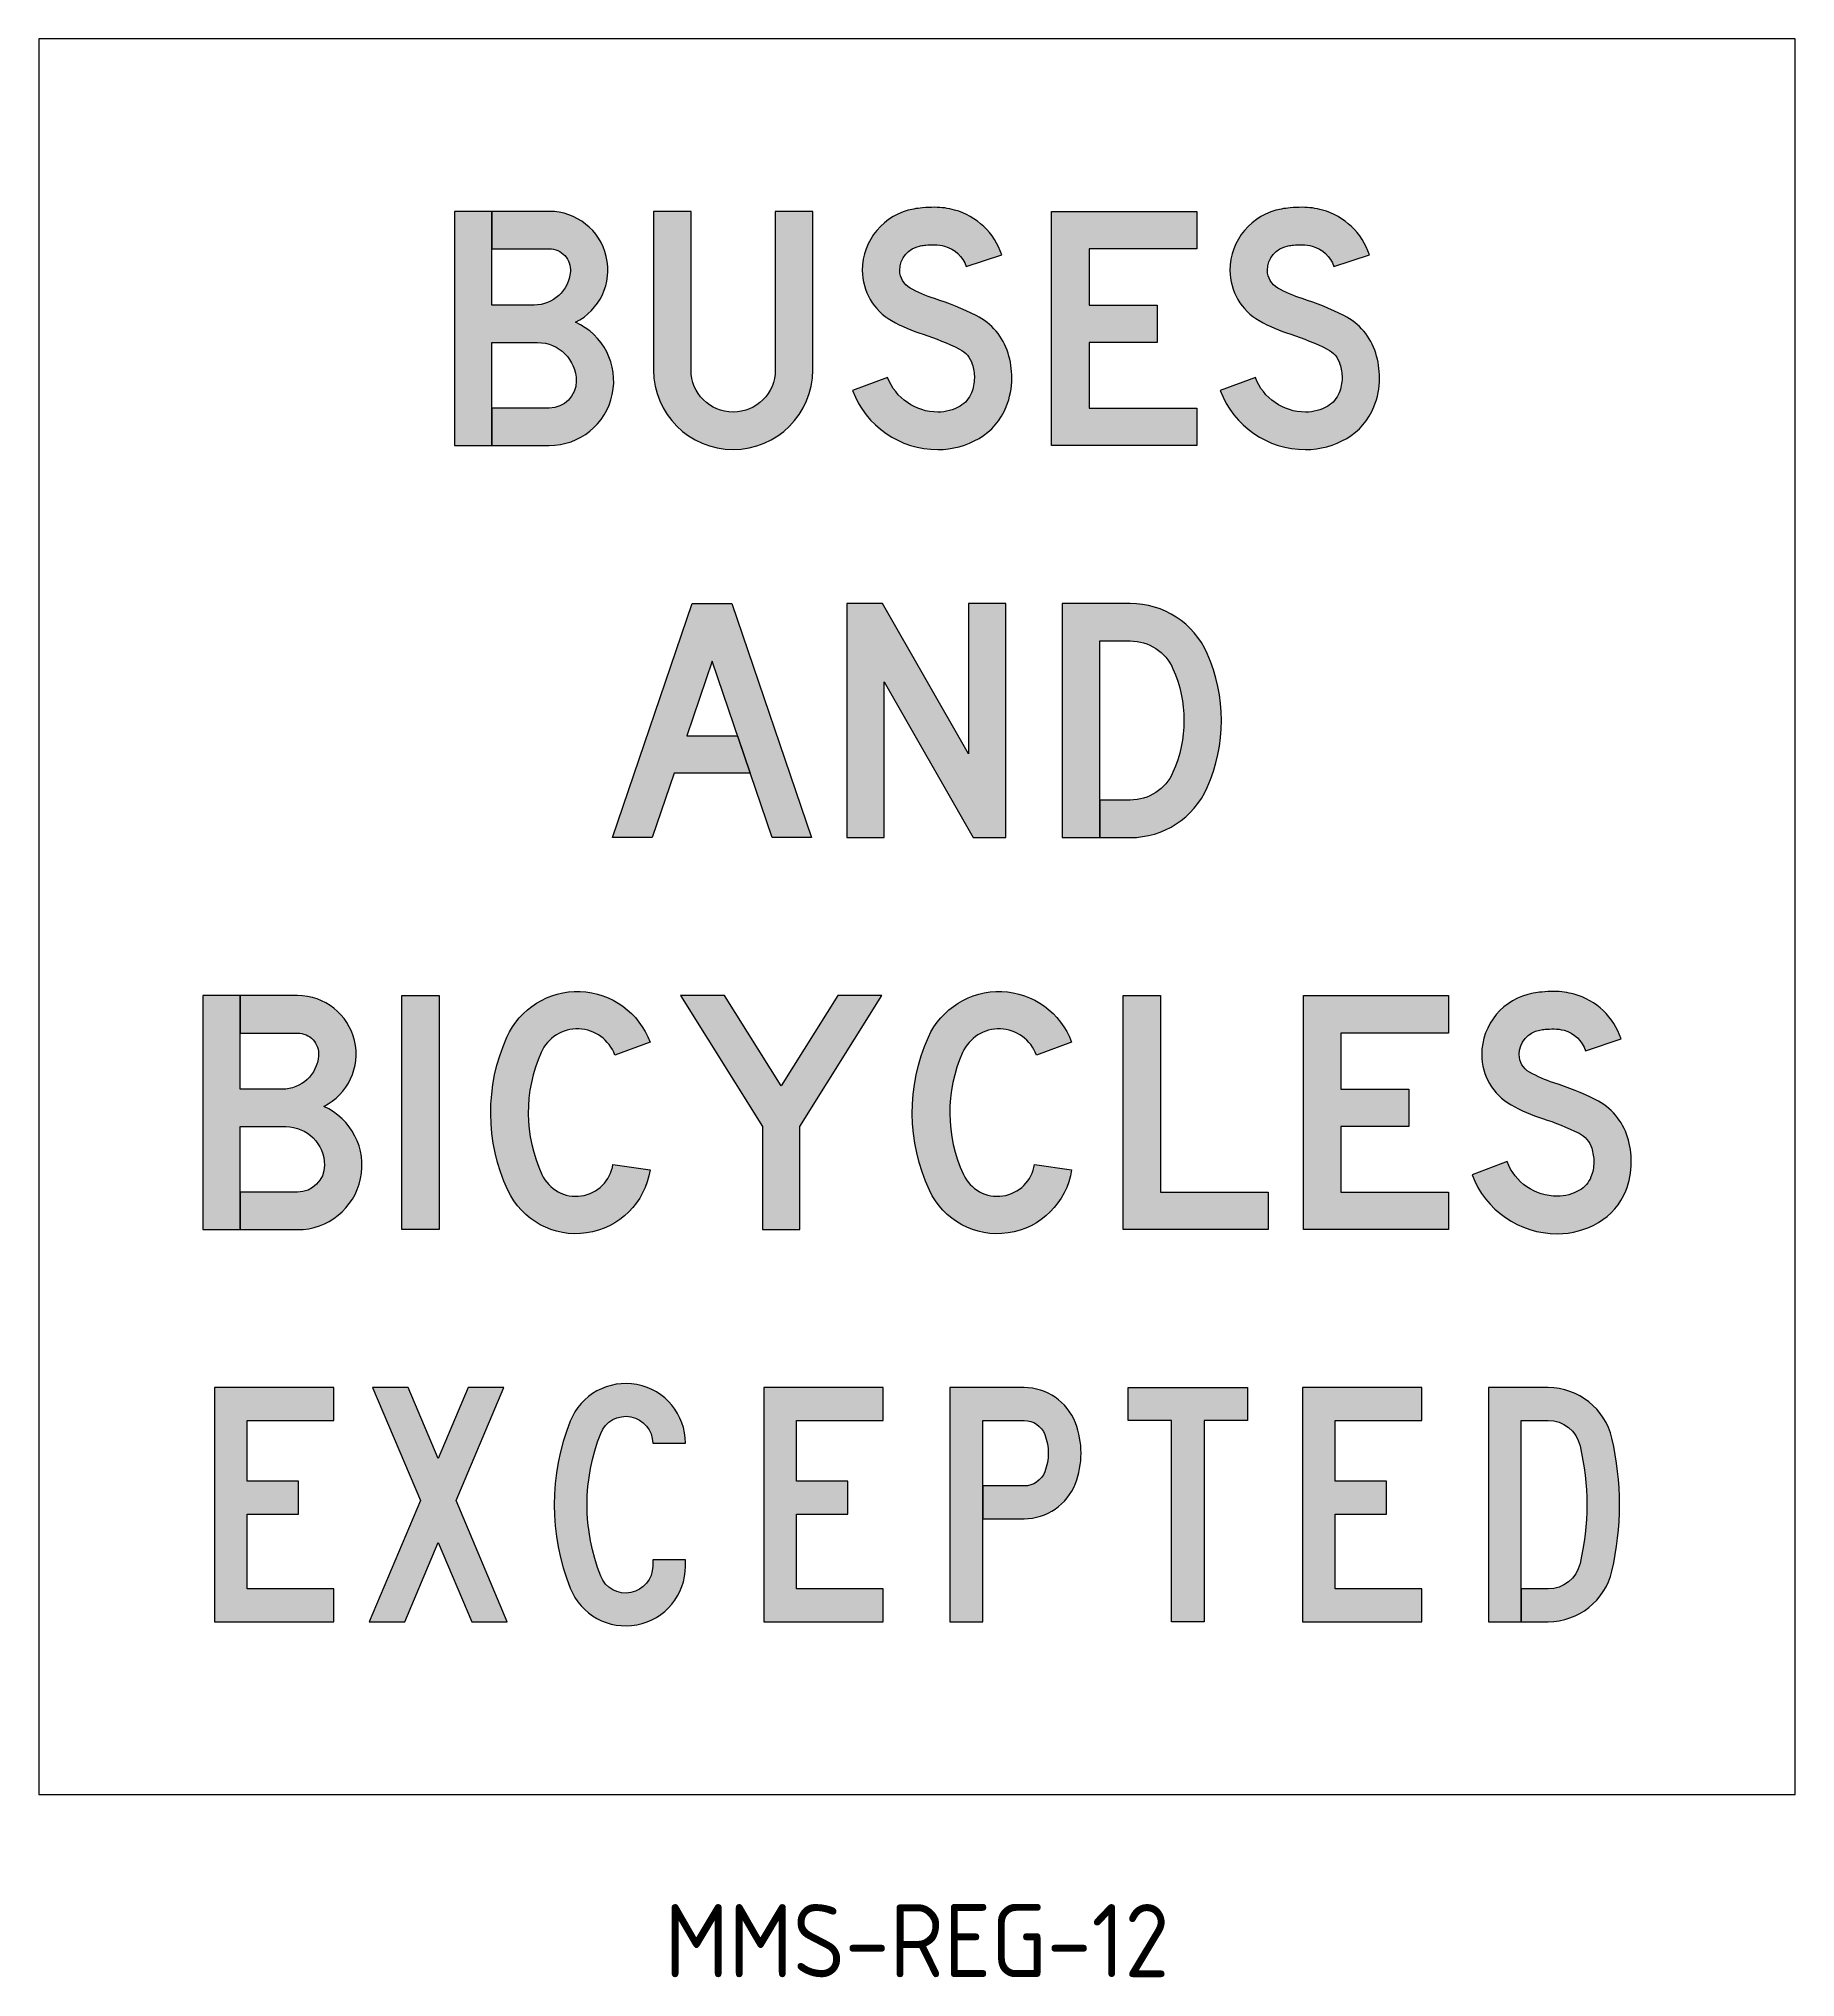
# Model space of a CAD drawing. Header units: millimetres. Extents: x 7213.6 to 7273.6, y 4559.6 to 4625.8.
import ezdxf
from ezdxf.enums import TextEntityAlignment as Align

# ---------------------------------------------------------------- set-up
doc = ezdxf.new("R2010")
doc.units = ezdxf.units.MM
doc.linetypes.add('CENTERX2', pattern=[101.60000000000001, 63.5, -12.7, 12.7, -12.7])
doc.layers.add('GSBWFILL', color=3, linetype='Continuous', lineweight=0)
doc.layers.add('T25', color=1, linetype='Continuous')
doc.styles.add('ISO', font='isocp2.shx')
doc.styles.add('TSText', font='isocp2.shx')

# ---------------------------------------------------------------- blocks, each defined once
blk = doc.blocks.new('*U140')
at = {"layer": 'GSBWFILL', "linetype": 'Continuous', "transparency": 33554687}
blk.add_lwpolyline([(-300, -300), (300, -300), (300, 300), (-300, 300), (-300, -300)], close=True, dxfattribs=at).dxf.unprotected_set("ltscale", 0)
at = {"layer": 'GSBWFILL', "color": 250, "transparency": 33554687, "style": 'TSText'}
for s in ['levels:GSCOLORFILL|GSBWFILL|GSOUTLINE', 'panelStyle:MR-MMS-REG-12.ssm', 'chevronShoulderRadius:300.000', 'constructPanels:900|600|450', 'panelBorderRadius:300.000', 'chevronTipRadius:300.000', 'constructPanelMode:0', 'panelRoundCorners:0', 'heightRounding:10', 'panelStation:none', 'panelHeightLock:1', 'widthRounding:10', 'panelWidthLock:1', 'legendMaterial:0', 'panelName:name', 'panelMounting:0', 'panelStandard:1', 'panelMaterial:0', 'panelQuantity:1', 'marginAlign:9', 'panelShape:0', 'panelSizes:', 'version:2']:
    blk.add_text(s, height=0.001, dxfattribs=at).set_placement((0, 299.9979999999996), align=Align.CENTER)
blk = doc.blocks.new('*U132')
at = {"layer": 'GSBWFILL', "linetype": 'Continuous'}
blk.add_hatch(color=256, dxfattribs=at).paths.add_polyline_path([(32.00999999999999, 200), (32.00999999999999, 168), (80.99999999999999, 168, -0.4369501879659429), (98.94666654943713, 148.6153846153846, -0.3918366946533311), (68.03851860318424, 120), (32, 120), (32, 200), (0, 200), (0, 0), (32, -2.807082412879408e-15), (32, 88), (71, 88, -0.4142135623730954), (104, 54.99999999999998, -0.4142135623730949), (81.00000000000003, 32), (32.00999999999999, 32), (32.00999999999999, -2.807959626133432e-15), (80.99999999999996, -7.105427357601002e-15, 0.8101203806570804), (103.3296878269436, 105.2631578947368, 0.7917000734326471), (80.99999999999994, 200)])
at = {"layer": 'GSBWFILL'}
blk.add_lwpolyline([(32, 87.99999999999999), (71, 88, -0.4142135623730948), (104, 55.00000000000001, -0.4142135623730953), (81, 31.99999999999999), (32.00999999999999, 32), (32.00999999999999, -2.807959626133432e-15), (81, -7.105427357601002e-15, 0.8101203806570794), (103.3296878269435, 105.2631578947368, 0.7917000734326467), (81, 200), (32.00999999999999, 200), (32.00999999999999, 168), (81, 168, -0.4369501879659418), (98.94666654943711, 148.6153846153846, -0.3918366946533313), (68.03851860318423, 120), (32, 120), (32, 200), (0, 200), (0, 0), (32, -2.807082412879408e-15)], format="xyb", close=True, dxfattribs=at)
blk = doc.blocks.new('*U133')
at = {"layer": 'GSBWFILL', "linetype": 'Continuous'}
blk.add_hatch(color=256, dxfattribs=at).paths.add_polyline_path([(0, 200), (32, 200), (32, 0), (0, 0)])
at = {"layer": 'GSBWFILL'}
blk.add_lwpolyline([(0, 200), (32, 200), (32, 0), (0, 0)], close=True, dxfattribs=at)
blk = doc.blocks.new('*U134')
at = {"layer": 'GSBWFILL', "linetype": 'Continuous'}
blk.add_hatch(color=256, dxfattribs=at).paths.add_polyline_path([(13.72124205111108, 164.4021739130435, 0.2166768782576797), (14.62675417347889, 33.60638297872346, 0.7444135620073872), (136, 51.04683606026732), (104.3509964946425, 55.77341803013366, -0.7444135620073867), (43.66437358138194, 47.05319148936167, -0.2166768782576799), (42.94225631924041, 151.3586956521739, -0.6740116141040629), (105.934343747456, 149.1418350505327), (136, 160.0988562745634, 0.6740116141040616)])
at = {"layer": 'GSBWFILL'}
blk.add_lwpolyline([(136, 51.04683606026732, -0.744413562007387), (14.6267541734789, 33.60638297872336, -0.2166768782576799), (13.72124205111101, 164.4021739130435, -0.674011614104063), (136, 160.0988562745634), (105.934343747456, 149.1418350505327, 0.6740116141040626), (42.94225631924041, 151.3586956521739, 0.21667687825768), (43.66437358138194, 47.05319148936167, 0.744413562007387), (104.3509964946425, 55.77341803013366)], format="xyb", close=True, dxfattribs=at)
blk = doc.blocks.new('*U135')
at = {"layer": 'GSBWFILL', "linetype": 'Continuous'}
blk.add_hatch(color=256, dxfattribs=at).paths.add_polyline_path([(70.00000000000001, 87.99999999999996), (70, 0), (102, 0), (102, 87.99999999999997), (172, 200), (134.2640754717736, 200), (86.00000000000001, 122.7774792451623), (37.73592452822641, 200), (0, 200)])
at = {"layer": 'GSBWFILL'}
blk.add_lwpolyline([(70, 0), (102, 0), (102, 87.99999999999997), (172, 200), (134.2640754717736, 200), (86, 122.7774792451623), (37.73592452822641, 200), (0, 200), (70, 87.99999999999997)], close=True, dxfattribs=at)
blk = doc.blocks.new('*U136')
at = {"layer": 'GSBWFILL', "linetype": 'Continuous'}
blk.add_hatch(color=256, dxfattribs=at).paths.add_polyline_path([(13.72124205111108, 164.4021739130435, 0.2166768782576797), (14.62675417347889, 33.60638297872346, 0.7444135620073872), (136, 51.04683606026732), (104.3509964946425, 55.77341803013366, -0.7444135620073867), (43.66437358138194, 47.05319148936167, -0.2166768782576799), (42.94225631924041, 151.3586956521739, -0.6740116141040629), (105.934343747456, 149.1418350505327), (136, 160.0988562745634, 0.6740116141040616)])
at = {"layer": 'GSBWFILL'}
blk.add_lwpolyline([(136, 51.04683606026732, -0.744413562007387), (14.6267541734789, 33.60638297872336, -0.2166768782576799), (13.72124205111101, 164.4021739130435, -0.674011614104063), (136, 160.0988562745634), (105.934343747456, 149.1418350505327, 0.6740116141040626), (42.94225631924041, 151.3586956521739, 0.21667687825768), (43.66437358138194, 47.05319148936167, 0.744413562007387), (104.3509964946425, 55.77341803013366)], format="xyb", close=True, dxfattribs=at)
blk = doc.blocks.new('*U137')
at = {"layer": 'GSBWFILL', "linetype": 'Continuous'}
blk.add_hatch(color=256, dxfattribs=at).paths.add_polyline_path([(32, 32), (124, 32), (124, 0), (0, 0), (0, 200), (32, 200)])
at = {"layer": 'GSBWFILL'}
blk.add_lwpolyline([(32, 32), (124, 32), (124, 0), (0, 0), (0, 200), (32, 200)], close=True, dxfattribs=at)
blk = doc.blocks.new('*U138')
at = {"layer": 'GSBWFILL', "linetype": 'Continuous'}
blk.add_hatch(color=256, dxfattribs=at).paths.add_polyline_path([(124, 168), (32, 168), (32, 120), (90.15557582658448, 120), (90.15557582658454, 88), (32, 88), (32, 32), (124, 32), (124, 0), (0, 0), (0, 200), (124, 200)])
at = {"layer": 'GSBWFILL'}
blk.add_lwpolyline([(124, 168), (32, 168), (32, 120), (90.15557582658448, 120), (90.15557582658454, 88), (32, 88), (32, 32), (124, 32), (124, 0), (0, 0), (0, 200), (124, 200)], close=True, dxfattribs=at)
blk = doc.blocks.new('*U139')
at = {"layer": 'GSBWFILL'}
h = blk.add_hatch(color=256, dxfattribs=at)
edge = h.paths.add_edge_path()
edge.add_arc((70.1138021978752, 139.8349602439575), 31.66503975604246, 74.46761882983742, 89.99999999999937, ccw=False)
edge.add_arc((71.36961921618118, 144.3533723390851), 26.97535701145702, 18.43416843661788, 74.46761882983628, ccw=False)
edge.add_line((96.96080605563552, 152.8833806652067), (127.318809418287, 163.002255693254))
edge.add_arc((71.36961921618013, 144.353372339084), 58.97535701145839, 18.43416843661881, 74.46761882983712)
edge.add_arc((70.11380219787513, 139.8349602439581), 63.66503975604186, 74.46761882983803, 90.00000000000006)
edge.add_arc((70.11380219787479, 87.17811100693719), 116.3218889930628, 89.99999999999987, 95.20208452342816)
edge.add_arc((67.43430500120193, 116.6089654807103), 86.76931042056951, 95.20208452342852, 100.0660043927368)
edge.add_arc((61.58281260194144, 149.5723280011554), 53.29061223869738, 100.0660043927364, 179.9999999999999)
edge.add_arc((57.59622376642022, 149.5723280011556), 49.30402340317619, 180.0000000000001, 240.52539161732)
edge.add_arc((102.7723739602681, 229.5035335058323), 141.1184131237857, 240.5253916173195, 252.4229875600029)
edge.add_arc((-5.154268137836397, -111.1985611304839), 216.2694397253923, 63.49479254048009, 72.42298756000332, ccw=False)
edge.add_arc((81.8551508929528, 63.27562188433962), 21.30308483623306, 17.092358613637998, 63.49479254048009, ccw=False)
edge.add_arc((63.63858117502647, 57.67413260573667), 40.36141882497338, -1.1368683772161603e-13, 17.092358613637487, ccw=False)
edge.add_arc((69.91031519401423, 57.67413260573653), 34.08968480598563, -21.835978028378975, 1.1368683772161603e-13, ccw=False)
edge.add_arc((80.10296240503372, 53.58993848622089), 23.1092158372125, 300.4201037662424, 338.16402197162085, ccw=False)
edge.add_arc((72.8177436446915, 65.99731672222809), 37.49731672222812, 270.00000000000006, 300.4201037662424, ccw=False)
edge.add_arc((72.81774364469152, 74.31938926379087), 45.8193892637909, 200.6540005308844, 270.00000000000006, ccw=False)
edge.add_line((29.94328044301864, 58.15780401743604), (-1.13686837721616e-13, 46.87064510517077))
edge.add_arc((72.81774364469149, 74.31938926379078), 77.81938926379081, 200.6540005308842, 269.9999999999999)
edge.add_arc((72.81774364469143, 65.9973167222284), 69.49731672222843, 269.9999999999999, 300.4201037662422)
edge.add_arc((80.10296240503381, 53.58993848622085), 55.10921583721243, 300.4201037662423, 338.1640219716208)
edge.add_arc((69.91031519401425, 57.67413260573646), 66.08968480598561, 338.1640219716209, 360.0000000000001)
edge.add_arc((63.63858117502667, 57.67413260573663), 72.36141882497319, 359.9999999999999, 377.0923586136376)
edge.add_arc((81.85515089295305, 63.2756218843399), 53.30308483623273, 17.09235861363743, 63.49479254047981)
edge.add_arc((-5.154268137833228, -111.198561130476), 248.2694397253839, 63.49479254047989, 72.4229875600031)
edge.add_arc((102.7723739602719, 229.5035335058409), 109.118413123795, 240.5253916173198, 252.4229875600031, ccw=False)
edge.add_arc((57.59622376642032, 149.5723280011554), 17.30402340317604, 179.9999999999995, 240.5253916173191, ccw=False)
edge.add_arc((61.58281260194153, 149.5723280011556), 21.29061223869724, 100.06600439273649, 180.0000000000001, ccw=False)
edge.add_arc((67.4343050012016, 116.6089654807101), 54.76931042056966, 95.20208452342831, 100.06600439273649, ccw=False)
edge.add_arc((70.11380219787529, 87.17811100693228), 84.32188899306769, 89.99999999999977, 95.20208452342808, ccw=False)
blk.add_lwpolyline([(70.11380219787551, 171.5, -0.06787675261042452), (78.59315953967004, 170.3435695505434, -0.2494830365654269), (96.96080605563552, 152.8833806652067), (127.318809418287, 163.002255693254, 0.2494830365654264), (87.16221351932367, 201.1749061075884, 0.06787675261042452), (70.11380219787506, 203.5, 0.02270227471950201), (59.56703468978421, 203.0208818389779, 0.02122604096759155), (52.26854324855614, 202.0426409332105, 0.3636441175402912), (8.292200363244035, 149.5723280011555, 0.2704077510795036), (33.33678063119186, 106.6495351923277, 0.0519597405227712), (60.15638590907119, 94.97367033413467, -0.03897631886995447), (91.3622734742722, 82.33962051430993, -0.2052815878054308), (102.2173258005501, 69.53687228439209, -0.07471806484743376), (103.9999999999999, 57.67413260573662, -0.09556678149168694), (101.5541485995273, 44.99444737401317, -0.1661941654668835), (91.80399884476228, 33.66202833871628, -0.1335177693873042), (72.81774364469155, 28.49999999999997, -0.3121642975364797), (29.94328044301864, 58.15780401743604), (-1.13686837721616e-13, 46.87064510517077, 0.3121642975364798), (72.81774364469138, -3.500000000000028, 0.1335177693873042), (108.0067626559154, 6.067274401056522, 0.1661941654668837), (131.2582269663246, 33.09202205901265, 0.09556678149168694), (135.9999999999999, 57.67413260573656, 0.07471806484743371), (132.8039568942248, 78.94208351750389, 0.2052815878054319), (105.6432062565886, 110.9762222482267, 0.03897631886995447), (69.8199839289999, 125.4796512773732, -0.05195974052277098), (49.08199018496825, 134.5078979602233, -0.2704077510795024), (40.29220036324429, 149.5723280011556, -0.3636441175402912), (57.86158500182572, 170.5352150791966, -0.02122604096759155), (62.46843668024738, 171.1526866203946, -0.02270227471950201)], format="xyb", close=True, dxfattribs=at)
blk = doc.blocks.new('*U131')
at = {"layer": 'GSBWFILL', "color": 28}
for name, p, xscale, yscale, zscale in [('*U132', (0, 0), 0.3999999999999974, 0.3999999999999974, 0.3999999999999974), ('*U133', (67.99999999999727, 0), 0.4, 0.4, 0.4), ('*U134', (98.39999999999509, 0), 0.4, 0.4, 0.4), ('*U135', (163.1999999999935, 0), 0.4, 0.4, 0.4), ('*U136', (242.3999999999924, 0), 0.4, 0.4, 0.4), ('*U137', (314.3999999999896, 0), 0.4, 0.4, 0.4), ('*U138', (375.9999999999882, 0), 0.4, 0.4, 0.4), ('*U139', (433.5999999999867, 0), 0.4, 0.4, 0.4)]:
    blk.add_blockref(name, p, dxfattribs=dict(at, xscale=xscale, yscale=yscale, zscale=zscale))
blk = doc.blocks.new('*U130')
at = {"layer": 'GSBWFILL'}
blk.add_blockref('*U131', (-243.9999999999936, 0), dxfattribs=at)
blk = doc.blocks.new('*U104')
at = {"layer": 'GSBWFILL', "linetype": 'Continuous'}
blk.add_hatch(color=256, dxfattribs=at).paths.add_polyline_path([(28, 28), (28, 92), (71.81454086025929, 92), (71.81454086025929, 120), (28, 120), (28, 172), (102, 172), (102, 200), (0, 200), (0, 0), (102, 0), (102, 28)])
at = {"layer": 'GSBWFILL'}
blk.add_lwpolyline([(28, 28), (28, 92), (71.81454086025929, 92), (71.81454086025929, 120), (28, 120), (28, 172), (102, 172), (102, 200), (0, 200), (0, 0), (102, 0), (102, 28)], close=True, dxfattribs=at)
blk = doc.blocks.new('*U105')
at = {"layer": 'GSBWFILL', "linetype": 'Continuous'}
blk.add_hatch(color=256, dxfattribs=at).paths.add_polyline_path([(43.79906160750716, 103.5461779599711), (0, 0), (30.40187678498575, 0), (59.00000000000001, 67.60935616108031), (87.59812321501431, 0), (118, 0), (74.20093839249286, 103.5461779599711), (115, 200), (84.59812321501427, 200), (59, 139.4829997588618), (33.40187678498575, 200), (3.000000000000001, 200.0000000000001)])
at = {"layer": 'GSBWFILL'}
blk.add_lwpolyline([(59, 67.6093561610803), (87.59812321501431, 0), (118, 0), (74.20093839249284, 103.5461779599711), (115, 200), (84.59812321501425, 200), (59, 139.4829997588618), (33.40187678498575, 200), (3, 200), (43.79906160750716, 103.5461779599711), (0, 0), (30.40187678498575, 0)], close=True, dxfattribs=at)
blk = doc.blocks.new('*U106')
at = {"layer": 'GSBWFILL', "linetype": 'Continuous'}
blk.add_hatch(color=256, dxfattribs=at).paths.add_polyline_path([(13.57111597374183, 171.2483588621445, 0.1904761904761906), (13.57111597374178, 28.75164113785565, 0.8275027774491402), (112, 47.50000000000006), (112, 53.00000000000004), (84, 53.00000000000002), (84, 47.50000000000006, -0.8275027774491398), (39.61050328227567, 39.04485776805257, -0.1904761904761906), (39.61050328227569, 160.9551422319475, -0.8275027774491434), (84, 152.5), (112, 152.5, 0.8275027774491418)])
at = {"layer": 'GSBWFILL'}
blk.add_lwpolyline([(84, 47.50000000000003, -0.8275027774491405), (39.61050328227566, 39.04485776805259, -0.1904761904761905), (39.61050328227572, 160.9551422319475, -0.8275027774491404), (84, 152.5), (112, 152.5, 0.8275027774491404), (13.57111597374183, 171.2483588621445, 0.1904761904761905), (13.57111597374177, 28.75164113785567, 0.8275027774491405), (112, 47.50000000000003), (112, 53.00000000000004), (84, 53.00000000000001)], format="xyb", close=True, dxfattribs=at)
blk = doc.blocks.new('*U107')
at = {"layer": 'GSBWFILL', "linetype": 'Continuous'}
blk.add_hatch(color=256, dxfattribs=at).paths.add_polyline_path([(28, 28), (28, 92), (71.81454086025929, 92), (71.81454086025929, 120), (28, 120), (28, 172), (102, 172), (102, 200), (0, 200), (0, 0), (102, 0), (102, 28)])
at = {"layer": 'GSBWFILL'}
blk.add_lwpolyline([(28, 28), (28, 92), (71.81454086025929, 92), (71.81454086025929, 120), (28, 120), (28, 172), (102, 172), (102, 200), (0, 200), (0, 0), (102, 0), (102, 28)], close=True, dxfattribs=at)
blk = doc.blocks.new('*U108')
at = {"layer": 'GSBWFILL', "linetype": 'Continuous'}
blk.add_hatch(color=256, dxfattribs=at).paths.add_polyline_path([(63.3238075793812, 172, -0.3100289792550436), (81.04990133971091, 159.84, -0.1862436022909774), (81.04990133971091, 128.16, -0.3100289792550442), (63.32380757938117, 116), (28.00999999999999, 116), (28.00999999999999, 87.99999999999999), (63.32380757938121, 88, 0.3100289792550435), (107.1725658286178, 118.08, 0.1862436022909776), (107.1725658286178, 169.92, 0.3100289792550437), (63.32380757938119, 200), (0, 200), (0, 0), (28, 0), (28, 172)])
at = {"layer": 'GSBWFILL'}
blk.add_lwpolyline([(63.3238075793812, 116), (28.00999999999999, 116), (28.00999999999999, 87.99999999999999), (63.3238075793812, 88, 0.3100289792550437), (107.1725658286178, 118.08, 0.1862436022909776), (107.1725658286178, 169.92, 0.3100289792550436), (63.3238075793812, 200), (0, 200), (0, 0), (28, 0), (28, 172), (63.3238075793812, 172, -0.3100289792550436), (81.04990133971091, 159.84, -0.1862436022909774), (81.04990133971091, 128.16, -0.3100289792550437)], format="xyb", close=True, dxfattribs=at)
blk = doc.blocks.new('*U109')
at = {"layer": 'GSBWFILL', "linetype": 'Continuous'}
blk.add_hatch(color=256, dxfattribs=at).paths.add_polyline_path([(37, 172), (0, 172), (0, 200), (102, 200), (102, 172), (65, 172), (65, 0), (37, 0)])
at = {"layer": 'GSBWFILL'}
blk.add_lwpolyline([(37, 172), (0, 172), (0, 200), (102, 200), (102, 172), (65, 172), (65, 0), (37, 0)], close=True, dxfattribs=at)
blk = doc.blocks.new('*U110')
at = {"layer": 'GSBWFILL', "linetype": 'Continuous'}
blk.add_hatch(color=256, dxfattribs=at).paths.add_polyline_path([(28, 28), (28, 92), (71.81454086025929, 92), (71.81454086025929, 120), (28, 120), (28, 172), (102, 172), (102, 200), (0, 200), (0, 0), (102, 0), (102, 28)])
at = {"layer": 'GSBWFILL'}
blk.add_lwpolyline([(28, 28), (28, 92), (71.81454086025929, 92), (71.81454086025929, 120), (28, 120), (28, 172), (102, 172), (102, 200), (0, 200), (0, 0), (102, 0), (102, 28)], close=True, dxfattribs=at)
blk = doc.blocks.new('*U111')
at = {"layer": 'GSBWFILL', "linetype": 'Continuous'}
blk.add_hatch(color=256, dxfattribs=at).paths.add_polyline_path([(28, 172), (50.94443627691184, 172, -0.3486821690625631), (78.21476728595059, 150.3505154639175, -0.1148991755247307), (78.21476728595066, 49.64948453608244, -0.3486821690625639), (50.94443627691192, 28), (28.00999999999999, 28), (28.00999999999999, 0), (50.9444362769119, 0, 0.3486821690625636), (105.4850982949895, 43.29896907216494, 0.1148991755247306), (105.4850982949895, 156.701030927835, 0.3486821690625638), (50.94443627691184, 200), (1.77635683940025e-15, 200), (1.77635683940025e-15, 0), (28, 1.4210854715202e-14)])
at = {"layer": 'GSBWFILL'}
blk.add_lwpolyline([(28.00999999999999, 28), (28.00999999999999, 0), (50.94443627691186, 0, 0.3486821690625636), (105.4850982949895, 43.29896907216487, 0.1148991755247307), (105.4850982949895, 156.7010309278351, 0.3486821690625634), (50.94443627691186, 200), (0, 200), (0, 0), (28, 0), (28, 172), (50.94443627691186, 172, -0.3486821690625634), (78.21476728595064, 150.3505154639175, -0.1148991755247307), (78.21476728595064, 49.64948453608236, -0.3486821690625636), (50.94443627691186, 28)], format="xyb", close=True, dxfattribs=at)
blk = doc.blocks.new('*U103')
at = {"layer": 'GSBWFILL', "color": 28}
for name, p, xscale, yscale, zscale in [('*U104', (0, 0), 0.4, 0.4, 0.4), ('*U105', (52.84752475247569, 0), 0.4, 0.4, 0.4), ('*U106', (116.1108910891098, 0), 0.4, 0.4, 0.4), ('*U107', (187.683168316833, 0), 0.4, 0.4, 0.4), ('*U108', (251.2396039603973, 0), 0.4, 0.4, 0.4), ('*U109', (312.1029702970318, 0), 0.4, 0.4, 0.4), ('*U110', (371.6435643564382, 0), 0.4, 0.4, 0.4), ('*U111', (435.2000000000025, 0), 0.4000000000000032, 0.4000000000000032, 0.4000000000000032)]:
    blk.add_blockref(name, p, dxfattribs=dict(at, xscale=xscale, yscale=yscale, zscale=zscale))
blk = doc.blocks.new('*U102')
at = {"layer": 'GSBWFILL'}
blk.add_blockref('*U103', (-240, 0), dxfattribs=at)
blk = doc.blocks.new('*U62')
at = {"layer": 'GSBWFILL', "linetype": 'Continuous'}
blk.add_hatch(color=256, dxfattribs=at).paths.add_polyline_path([(32.00999999999999, 200), (32.00999999999999, 168), (80.99999999999999, 168, -0.4369501879659429), (98.94666654943713, 148.6153846153846, -0.3918366946533311), (68.03851860318424, 120), (32, 120), (32, 200), (0, 200), (0, 0), (32, -2.807082412879408e-15), (32, 88), (71, 88, -0.4142135623730954), (104, 54.99999999999998, -0.4142135623730949), (81.00000000000003, 32), (32.00999999999999, 32), (32.00999999999999, -2.807959626133432e-15), (80.99999999999996, -7.105427357601002e-15, 0.8101203806570804), (103.3296878269436, 105.2631578947368, 0.7917000734326471), (80.99999999999994, 200)])
at = {"layer": 'GSBWFILL'}
blk.add_lwpolyline([(32, 87.99999999999999), (71, 88, -0.4142135623730948), (104, 55.00000000000001, -0.4142135623730953), (81, 31.99999999999999), (32.00999999999999, 32), (32.00999999999999, -2.807959626133432e-15), (81, -7.105427357601002e-15, 0.8101203806570794), (103.3296878269435, 105.2631578947368, 0.7917000734326467), (81, 200), (32.00999999999999, 200), (32.00999999999999, 168), (81, 168, -0.4369501879659418), (98.94666654943711, 148.6153846153846, -0.3918366946533313), (68.03851860318423, 120), (32, 120), (32, 200), (0, 200), (0, 0), (32, -2.807082412879408e-15)], format="xyb", close=True, dxfattribs=at)
blk = doc.blocks.new('*U63')
at = {"layer": 'GSBWFILL', "linetype": 'Continuous'}
blk.add_hatch(color=256, dxfattribs=at).paths.add_polyline_path([(0, 64.50000000000003, 1), (136, 64.50000000000001), (136, 200), (104, 200), (104, 64.5, -1), (32, 64.5), (32, 200), (0, 200)])
at = {"layer": 'GSBWFILL'}
blk.add_lwpolyline([(0, 200), (0, 64.50000000000001, 0.9999999999999999), (136, 64.5), (136, 200), (104, 200), (104, 64.5, -0.9999999999999999), (32, 64.5), (32, 200)], format="xyb", close=True, dxfattribs=at)
blk = doc.blocks.new('*U64')
at = {"layer": 'GSBWFILL'}
h = blk.add_hatch(color=256, dxfattribs=at)
edge = h.paths.add_edge_path()
edge.add_arc((70.1138021978752, 139.8349602439575), 31.66503975604246, 74.46761882983742, 89.99999999999937, ccw=False)
edge.add_arc((71.36961921618118, 144.3533723390851), 26.97535701145702, 18.43416843661788, 74.46761882983628, ccw=False)
edge.add_line((96.96080605563552, 152.8833806652067), (127.318809418287, 163.002255693254))
edge.add_arc((71.36961921618013, 144.353372339084), 58.97535701145839, 18.43416843661881, 74.46761882983712)
edge.add_arc((70.11380219787513, 139.8349602439581), 63.66503975604186, 74.46761882983803, 90.00000000000006)
edge.add_arc((70.11380219787479, 87.17811100693719), 116.3218889930628, 89.99999999999987, 95.20208452342816)
edge.add_arc((67.43430500120193, 116.6089654807103), 86.76931042056951, 95.20208452342852, 100.0660043927368)
edge.add_arc((61.58281260194144, 149.5723280011554), 53.29061223869738, 100.0660043927364, 179.9999999999999)
edge.add_arc((57.59622376642022, 149.5723280011556), 49.30402340317619, 180.0000000000001, 240.52539161732)
edge.add_arc((102.7723739602681, 229.5035335058323), 141.1184131237857, 240.5253916173195, 252.4229875600029)
edge.add_arc((-5.154268137836397, -111.1985611304839), 216.2694397253923, 63.49479254048009, 72.42298756000332, ccw=False)
edge.add_arc((81.8551508929528, 63.27562188433962), 21.30308483623306, 17.092358613637998, 63.49479254048009, ccw=False)
edge.add_arc((63.63858117502647, 57.67413260573667), 40.36141882497338, -1.1368683772161603e-13, 17.092358613637487, ccw=False)
edge.add_arc((69.91031519401423, 57.67413260573653), 34.08968480598563, -21.835978028378975, 1.1368683772161603e-13, ccw=False)
edge.add_arc((80.10296240503372, 53.58993848622089), 23.1092158372125, 300.4201037662424, 338.16402197162085, ccw=False)
edge.add_arc((72.8177436446915, 65.99731672222809), 37.49731672222812, 270.00000000000006, 300.4201037662424, ccw=False)
edge.add_arc((72.81774364469152, 74.31938926379087), 45.8193892637909, 200.6540005308844, 270.00000000000006, ccw=False)
edge.add_line((29.94328044301864, 58.15780401743604), (-1.13686837721616e-13, 46.87064510517077))
edge.add_arc((72.81774364469149, 74.31938926379078), 77.81938926379081, 200.6540005308842, 269.9999999999999)
edge.add_arc((72.81774364469143, 65.9973167222284), 69.49731672222843, 269.9999999999999, 300.4201037662422)
edge.add_arc((80.10296240503381, 53.58993848622085), 55.10921583721243, 300.4201037662423, 338.1640219716208)
edge.add_arc((69.91031519401425, 57.67413260573646), 66.08968480598561, 338.1640219716209, 360.0000000000001)
edge.add_arc((63.63858117502667, 57.67413260573663), 72.36141882497319, 359.9999999999999, 377.0923586136376)
edge.add_arc((81.85515089295305, 63.2756218843399), 53.30308483623273, 17.09235861363743, 63.49479254047981)
edge.add_arc((-5.154268137833228, -111.198561130476), 248.2694397253839, 63.49479254047989, 72.4229875600031)
edge.add_arc((102.7723739602719, 229.5035335058409), 109.118413123795, 240.5253916173198, 252.4229875600031, ccw=False)
edge.add_arc((57.59622376642032, 149.5723280011554), 17.30402340317604, 179.9999999999995, 240.5253916173191, ccw=False)
edge.add_arc((61.58281260194153, 149.5723280011556), 21.29061223869724, 100.06600439273649, 180.0000000000001, ccw=False)
edge.add_arc((67.4343050012016, 116.6089654807101), 54.76931042056966, 95.20208452342831, 100.06600439273649, ccw=False)
edge.add_arc((70.11380219787529, 87.17811100693228), 84.32188899306769, 89.99999999999977, 95.20208452342808, ccw=False)
blk.add_lwpolyline([(70.11380219787551, 171.5, -0.06787675261042452), (78.59315953967004, 170.3435695505434, -0.2494830365654269), (96.96080605563552, 152.8833806652067), (127.318809418287, 163.002255693254, 0.2494830365654264), (87.16221351932367, 201.1749061075884, 0.06787675261042452), (70.11380219787506, 203.5, 0.02270227471950201), (59.56703468978421, 203.0208818389779, 0.02122604096759155), (52.26854324855614, 202.0426409332105, 0.3636441175402912), (8.292200363244035, 149.5723280011555, 0.2704077510795036), (33.33678063119186, 106.6495351923277, 0.0519597405227712), (60.15638590907119, 94.97367033413467, -0.03897631886995447), (91.3622734742722, 82.33962051430993, -0.2052815878054308), (102.2173258005501, 69.53687228439209, -0.07471806484743376), (103.9999999999999, 57.67413260573662, -0.09556678149168694), (101.5541485995273, 44.99444737401317, -0.1661941654668835), (91.80399884476228, 33.66202833871628, -0.1335177693873042), (72.81774364469155, 28.49999999999997, -0.3121642975364797), (29.94328044301864, 58.15780401743604), (-1.13686837721616e-13, 46.87064510517077, 0.3121642975364798), (72.81774364469138, -3.500000000000028, 0.1335177693873042), (108.0067626559154, 6.067274401056522, 0.1661941654668837), (131.2582269663246, 33.09202205901265, 0.09556678149168694), (135.9999999999999, 57.67413260573656, 0.07471806484743371), (132.8039568942248, 78.94208351750389, 0.2052815878054319), (105.6432062565886, 110.9762222482267, 0.03897631886995447), (69.8199839289999, 125.4796512773732, -0.05195974052277098), (49.08199018496825, 134.5078979602233, -0.2704077510795024), (40.29220036324429, 149.5723280011556, -0.3636441175402912), (57.86158500182572, 170.5352150791966, -0.02122604096759155), (62.46843668024738, 171.1526866203946, -0.02270227471950201)], format="xyb", close=True, dxfattribs=at)
blk = doc.blocks.new('*U65')
at = {"layer": 'GSBWFILL', "linetype": 'Continuous'}
blk.add_hatch(color=256, dxfattribs=at).paths.add_polyline_path([(124, 168), (32, 168), (32, 120), (90.15557582658448, 120), (90.15557582658454, 88), (32, 88), (32, 32), (124, 32), (124, 0), (0, 0), (0, 200), (124, 200)])
at = {"layer": 'GSBWFILL'}
blk.add_lwpolyline([(124, 168), (32, 168), (32, 120), (90.15557582658448, 120), (90.15557582658454, 88), (32, 88), (32, 32), (124, 32), (124, 0), (0, 0), (0, 200), (124, 200)], close=True, dxfattribs=at)
blk = doc.blocks.new('*U66')
at = {"layer": 'GSBWFILL'}
h = blk.add_hatch(color=256, dxfattribs=at)
edge = h.paths.add_edge_path()
edge.add_arc((70.1138021978752, 139.8349602439575), 31.66503975604246, 74.46761882983742, 89.99999999999937, ccw=False)
edge.add_arc((71.36961921618118, 144.3533723390851), 26.97535701145702, 18.43416843661788, 74.46761882983628, ccw=False)
edge.add_line((96.96080605563552, 152.8833806652067), (127.318809418287, 163.002255693254))
edge.add_arc((71.36961921618013, 144.353372339084), 58.97535701145839, 18.43416843661881, 74.46761882983712)
edge.add_arc((70.11380219787513, 139.8349602439581), 63.66503975604186, 74.46761882983803, 90.00000000000006)
edge.add_arc((70.11380219787479, 87.17811100693719), 116.3218889930628, 89.99999999999987, 95.20208452342816)
edge.add_arc((67.43430500120193, 116.6089654807103), 86.76931042056951, 95.20208452342852, 100.0660043927368)
edge.add_arc((61.58281260194144, 149.5723280011554), 53.29061223869738, 100.0660043927364, 179.9999999999999)
edge.add_arc((57.59622376642022, 149.5723280011556), 49.30402340317619, 180.0000000000001, 240.52539161732)
edge.add_arc((102.7723739602681, 229.5035335058323), 141.1184131237857, 240.5253916173195, 252.4229875600029)
edge.add_arc((-5.154268137836397, -111.1985611304839), 216.2694397253923, 63.49479254048009, 72.42298756000332, ccw=False)
edge.add_arc((81.8551508929528, 63.27562188433962), 21.30308483623306, 17.092358613637998, 63.49479254048009, ccw=False)
edge.add_arc((63.63858117502647, 57.67413260573667), 40.36141882497338, -1.1368683772161603e-13, 17.092358613637487, ccw=False)
edge.add_arc((69.91031519401423, 57.67413260573653), 34.08968480598563, -21.835978028378975, 1.1368683772161603e-13, ccw=False)
edge.add_arc((80.10296240503372, 53.58993848622089), 23.1092158372125, 300.4201037662424, 338.16402197162085, ccw=False)
edge.add_arc((72.8177436446915, 65.99731672222809), 37.49731672222812, 270.00000000000006, 300.4201037662424, ccw=False)
edge.add_arc((72.81774364469152, 74.31938926379087), 45.8193892637909, 200.6540005308844, 270.00000000000006, ccw=False)
edge.add_line((29.94328044301864, 58.15780401743604), (-1.13686837721616e-13, 46.87064510517077))
edge.add_arc((72.81774364469149, 74.31938926379078), 77.81938926379081, 200.6540005308842, 269.9999999999999)
edge.add_arc((72.81774364469143, 65.9973167222284), 69.49731672222843, 269.9999999999999, 300.4201037662422)
edge.add_arc((80.10296240503381, 53.58993848622085), 55.10921583721243, 300.4201037662423, 338.1640219716208)
edge.add_arc((69.91031519401425, 57.67413260573646), 66.08968480598561, 338.1640219716209, 360.0000000000001)
edge.add_arc((63.63858117502667, 57.67413260573663), 72.36141882497319, 359.9999999999999, 377.0923586136376)
edge.add_arc((81.85515089295305, 63.2756218843399), 53.30308483623273, 17.09235861363743, 63.49479254047981)
edge.add_arc((-5.154268137833228, -111.198561130476), 248.2694397253839, 63.49479254047989, 72.4229875600031)
edge.add_arc((102.7723739602719, 229.5035335058409), 109.118413123795, 240.5253916173198, 252.4229875600031, ccw=False)
edge.add_arc((57.59622376642032, 149.5723280011554), 17.30402340317604, 179.9999999999995, 240.5253916173191, ccw=False)
edge.add_arc((61.58281260194153, 149.5723280011556), 21.29061223869724, 100.06600439273649, 180.0000000000001, ccw=False)
edge.add_arc((67.4343050012016, 116.6089654807101), 54.76931042056966, 95.20208452342831, 100.06600439273649, ccw=False)
edge.add_arc((70.11380219787529, 87.17811100693228), 84.32188899306769, 89.99999999999977, 95.20208452342808, ccw=False)
blk.add_lwpolyline([(70.11380219787551, 171.5, -0.06787675261042452), (78.59315953967004, 170.3435695505434, -0.2494830365654269), (96.96080605563552, 152.8833806652067), (127.318809418287, 163.002255693254, 0.2494830365654264), (87.16221351932367, 201.1749061075884, 0.06787675261042452), (70.11380219787506, 203.5, 0.02270227471950201), (59.56703468978421, 203.0208818389779, 0.02122604096759155), (52.26854324855614, 202.0426409332105, 0.3636441175402912), (8.292200363244035, 149.5723280011555, 0.2704077510795036), (33.33678063119186, 106.6495351923277, 0.0519597405227712), (60.15638590907119, 94.97367033413467, -0.03897631886995447), (91.3622734742722, 82.33962051430993, -0.2052815878054308), (102.2173258005501, 69.53687228439209, -0.07471806484743376), (103.9999999999999, 57.67413260573662, -0.09556678149168694), (101.5541485995273, 44.99444737401317, -0.1661941654668835), (91.80399884476228, 33.66202833871628, -0.1335177693873042), (72.81774364469155, 28.49999999999997, -0.3121642975364797), (29.94328044301864, 58.15780401743604), (-1.13686837721616e-13, 46.87064510517077, 0.3121642975364798), (72.81774364469138, -3.500000000000028, 0.1335177693873042), (108.0067626559154, 6.067274401056522, 0.1661941654668837), (131.2582269663246, 33.09202205901265, 0.09556678149168694), (135.9999999999999, 57.67413260573656, 0.07471806484743371), (132.8039568942248, 78.94208351750389, 0.2052815878054319), (105.6432062565886, 110.9762222482267, 0.03897631886995447), (69.8199839289999, 125.4796512773732, -0.05195974052277098), (49.08199018496825, 134.5078979602233, -0.2704077510795024), (40.29220036324429, 149.5723280011556, -0.3636441175402912), (57.86158500182572, 170.5352150791966, -0.02122604096759155), (62.46843668024738, 171.1526866203946, -0.02270227471950201)], format="xyb", close=True, dxfattribs=at)
blk = doc.blocks.new('*U61')
at = {"layer": 'GSBWFILL', "color": 28}
for name, p, xscale, yscale, zscale in [('*U62', (0, 0), 0.4000000000000001, 0.4000000000000001, 0.4000000000000001), ('*U63', (68, 0), 0.4, 0.4, 0.4), ('*U64', (136, 0), 0.4000000000000002, 0.4000000000000002, 0.4000000000000002), ('*U65', (204, 0), 0.4, 0.4, 0.4), ('*U66', (261.6, 0), 0.4000000000000002, 0.4000000000000002, 0.4000000000000002)]:
    blk.add_blockref(name, p, dxfattribs=dict(at, xscale=xscale, yscale=yscale, zscale=zscale))
blk = doc.blocks.new('*U60')
at = {"layer": 'GSBWFILL'}
blk.add_blockref('*U61', (-158, 0), dxfattribs=at)
blk = doc.blocks.new('*U69')
at = {"layer": 'GSBWFILL', "linetype": 'Continuous'}
blk.add_hatch(color=256, dxfattribs=at).paths.add_polyline_path([(0, 0), (68, 200), (102, 200), (170, 0), (136.2009704281322, 0), (85, 150.5910894945062), (63.37275643622598, 86.9815496010532), (106.6166813670329, 86.9815496010532), (117.4966813670329, 54.9815496010532), (52.49275643622593, 54.9815496010532), (33.79902957186789, 0)])
at = {"layer": 'GSBWFILL'}
blk.add_lwpolyline([(0, 0), (68, 200), (102, 200), (170, 0), (136.2009704281322, 0), (85, 150.5910894945062), (63.37275643622598, 86.9815496010532), (106.6166813670329, 86.9815496010532), (117.4966813670329, 54.9815496010532), (52.49275643622593, 54.9815496010532), (33.79902957186789, 0)], close=True, dxfattribs=at)
blk = doc.blocks.new('*U70')
at = {"layer": 'GSBWFILL', "linetype": 'Continuous'}
blk.add_hatch(color=256, dxfattribs=at).paths.add_polyline_path([(31.99999999999998, 133), (108, 0), (136, 0), (136, 200), (104, 200), (104, 71.49806198638842), (30.57032113507903, 200), (0, 200), (0, 0), (32, 0)])
at = {"layer": 'GSBWFILL'}
blk.add_lwpolyline([(136, 0), (136, 200), (104, 200), (104, 71.49806198638845), (30.57032113507904, 200), (0, 200), (0, 0), (32, 0), (32, 133), (108, 0)], close=True, dxfattribs=at)
blk = doc.blocks.new('*U71')
at = {"layer": 'GSBWFILL', "linetype": 'Continuous'}
blk.add_hatch(color=256, dxfattribs=at).paths.add_polyline_path([(0, 0), (32, 0), (32, 168), (58.06346010171023, 168, -0.2964931262111151), (94.62198769690465, 144.2318840579709, -0.212019282081777), (94.62198769690458, 55.76811594202892, -0.2964931262111143), (58.06346010171029, 32), (32.00999999999999, 31.99999999999999), (32.00999999999999, 0), (58.06346010171028, 0, 0.2964931262111141), (123.8688097730599, 42.78260869565198, 0.2120192820817773), (123.8688097730601, 157.2173913043477, 0.2964931262111152), (58.06346010171021, 200), (0, 200)])
at = {"layer": 'GSBWFILL'}
blk.add_lwpolyline([(32.00999999999999, 31.99999999999999), (32.00999999999999, 0), (58.06346010171023, 0, 0.2964931262111147), (123.86880977306, 42.78260869565205, 0.2120192820817774), (123.8688097730601, 157.2173913043478, 0.2964931262111148), (58.06346010171023, 200), (0, 200), (0, 0), (32, 0), (32, 168), (58.06346010171023, 168, -0.2964931262111147), (94.62198769690463, 144.231884057971, -0.2120192820817771), (94.62198769690457, 55.76811594202893, -0.2964931262111147), (58.06346010171023, 32)], format="xyb", close=True, dxfattribs=at)
blk = doc.blocks.new('*U68')
at = {"layer": 'GSBWFILL', "color": 28}
for name, p, xscale, yscale, zscale in [('*U69', (0, 0), 0.3999999999999999, 0.3999999999999999, 0.3999999999999999), ('*U70', (80, 0), 0.4, 0.4, 0.4), ('*U71', (153.6, 0), 0.4, 0.4, 0.4)]:
    blk.add_blockref(name, p, dxfattribs=dict(at, xscale=xscale, yscale=yscale, zscale=zscale))
blk = doc.blocks.new('*U67')
at = {"layer": 'GSBWFILL'}
blk.add_blockref('*U68', (-104, 0), dxfattribs=at)

msp = doc.modelspace()

# ---------------------------------------------------------------- block references
at = {"layer": 'GSBWFILL', "xscale": 0.1, "yscale": 0.1, "zscale": 0.1}
for name, p in [('*U140', (7243.59690817527, 4595.827685162276)), ('*U60', (7243.59690817527, 4611.927685162276)), ('*U67', (7243.596908158082, 4598.527685162276)), ('*U130', (7243.59690812828, 4585.127685162276)), ('*U102', (7243.59690812828, 4571.727685162276))]:
    msp.add_blockref(name, p, dxfattribs=at)

# ---------------------------------------------------------------- texts
at = {"layer": 'T25', "linetype": 'CENTERX2', "style": 'ISO'}
msp.add_text('MMS-REG-12', height=2.5, dxfattribs=at).set_placement((7243.596104262033, 4560.827684959592), align=Align.MIDDLE_CENTER)

doc.saveas('drawing.dxf')
